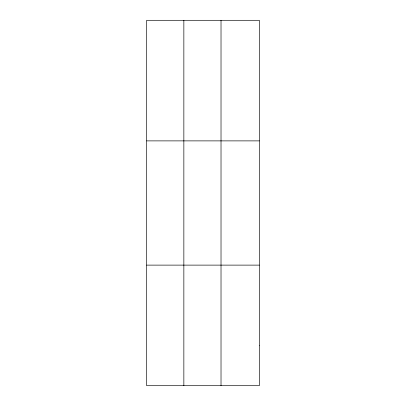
<?xml version="1.0" encoding="UTF-8"?>
<svg xmlns="http://www.w3.org/2000/svg" width="406" height="406" viewBox="0 0 406 406"><rect width="100%" height="100%" fill="white"/><g stroke="black" fill="none" stroke-linecap="round" stroke-linejoin="round"><path stroke-width="0.61" d="M183.852 385.7L183.852 20.3M221.021 385.7L221.021 20.3M146.683 140.882L259.317 140.882M146.683 265.118L259.317 265.118M259.317 345.506L259.317 385.7L146.683 385.7L146.683 20.3L259.317 20.3L259.317 345.506"/></g></svg>
